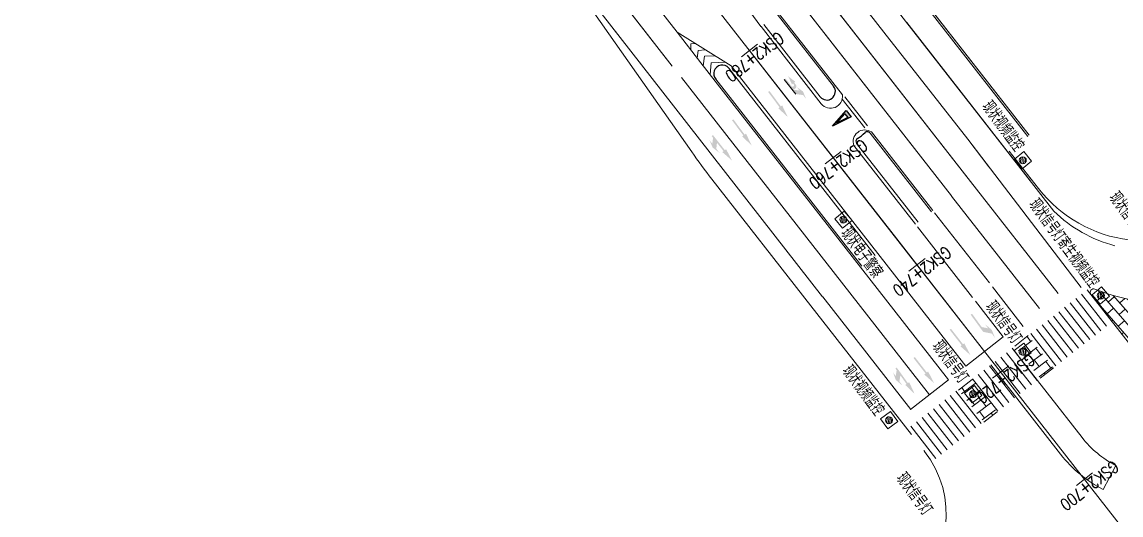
# Model space of a CAD drawing. Header units: millimetres. Extents: x 523446 to 528898, y 388189 to 392165.
# Drawn here: x 524776.9 to 524938.6, y 389827.7 to 389900.2 of the extents above; entities that cross this region are included whole.
import ezdxf
from ezdxf.enums import TextEntityAlignment as Align

# ---------------------------------------------------------------- set-up
doc = ezdxf.new("R2010")
doc.units = ezdxf.units.MM
for name, pattern in [('ACAD_ISO03W100', [30, 12, -18]), ('ACAD_ISO04W100', [30, 24, -3, 0, -3]), ('白色虚线3米', [6, 3, -3])]:
    doc.linetypes.add(name, pattern=pattern)
for name, color, linetype, lineweight in [('0-现状交通设施2018', 7, 'Continuous', 0), ('0-现状信号灯', 7, 'Continuous', 40), ('000-scy-车道标线(实)', 7, 'Continuous', 40), ('人行横道', 7, 'Continuous', 30)]:
    doc.layers.add(name, color=color, linetype=linetype, lineweight=lineweight)
for name, color, linetype in [('000-scy-公交站台', 7, 'Continuous'), ('000-scy-护栏', 160, 'ACAD_ISO03W100'), ('000-scy-箭头', 7, 'Continuous'), ('000-scy-道路标线', 122, '白色虚线3米'), ('GSS-标注路线桩号', 7, 'Continuous'), ('MEDS道路平面中线-GSS', 7, 'Continuous'), ('侧分带与渠化岛', 3, 'Continuous'), ('无障碍填充', 3, 'Continuous'), ('车行道边线', 5, 'ACAD_ISO04W100')]:
    doc.layers.add(name, color=color, linetype=linetype)
doc.styles.add('HZTXT_S', font='TXT_S.shx', dxfattribs={"width": 0.75, "bigfont": 'HZTXT.shx'})
doc.styles.add('MEDS', font='TXT_S.SHX', dxfattribs={"width": 0.75, "bigfont": 'hztxt.shx'})

# ---------------------------------------------------------------- blocks, each defined once
blk = doc.blocks.new('减速让行线')
h = blk.add_hatch(color=4)
h.paths.add_polyline_path([(60, 0), (-60, 0), (0, -300)])
h.paths.add_polyline_path([(35.70294145922162, -45), (-35.70294145922162, -45), (0, -223.514707296109)], flags=16)
at = {"color": 4}
for points in [[(60, 0), (-60, 0), (0, -300)], [(35.70294145922162, -45), (-35.70294145922162, -45), (0, -223.514707296109)]]:
    blk.add_lwpolyline(points, close=True, dxfattribs=at)
blk = doc.blocks.new('7')
at = {"layer": '0-现状信号灯', "linetype": 'Continuous', "lineweight": 0, "ltscale": 0.005}
for p, q in [((525414.8998679431, 388753.3593147711), (525416.6155864513, 388753.903658412)), ((525416.6155864513, 388753.903658412), (525417.1599300923, 388752.187939904)), ((525415.444211584, 388751.643596263), (525414.8998679431, 388753.3593147711)), ((525417.1599300923, 388752.187939904), (525415.444211584, 388751.643596263)), ((525415.9374142907, 388753.2836228181), (525415.5550406991, 388752.5458674628)), ((525416.1805043139, 388753.2636822056), (525415.7114769937, 388752.3587362973)), ((525416.3737923226, 388753.1476530984), (525415.9177153029, 388752.2676936266)), ((525416.511550422, 388752.9244840396), (525416.1794835215, 388752.2837909074))]:
    blk.add_line(p, q, dxfattribs=at)
blk.add_ellipse((525416.0179651701, 388752.7739053484), major_axis=(0.3648974809175849, 0.3648974809175849), ratio=0.9999999999947542, start_param=3.156470216024712, end_param=9.439655523204298, dxfattribs=at)

msp = doc.modelspace()

# ---------------------------------------------------------------- hatches: boundary and pattern name
at = {"layer": '000-scy-箭头', "linetype": 'ByBlock', "lineweight": 0}
h = msp.add_hatch(color=4, dxfattribs=at)
edge = h.paths.add_edge_path()
edge.add_line((524890.2181956862, 389890.2704527758), (524890.5207521117, 389890.2279409305))
edge.add_line((524890.5207521117, 389890.2279409305), (524890.4532916266, 389890.3132565254))
edge.add_ellipse((524890.392136981, 389890.7307210104), major_axis=(0.2983424937494789, -0.298342493749479), ratio=0.9999999985772852, start_angle=-36.66598109509869, end_angle=-6.665981111211101)
edge.add_ellipse((524890.392136981, 389890.7307210104), major_axis=(0.2983424937328217, -0.2983424937328217), ratio=0.9999999983480136, start_angle=-6.665981112725668, end_angle=83.33401890852477)
edge.add_line((524890.7230945072, 389890.992414729), (524890.4875701601, 389891.2902765031))
edge.add_line((524890.4875701601, 389891.2902765031), (524890.6530489231, 389891.4211233626))
edge.add_line((524890.6530489231, 389891.4211233626), (524889.6197496211, 389892.217725654))
edge.add_line((524889.6197496211, 389892.217725654), (524890.1566126337, 389891.0285827845))
edge.add_line((524890.1566126337, 389891.0285827845), (524890.3220913969, 389891.1594296438))
edge.add_line((524890.3220913969, 389891.1594296438), (524890.4267688845, 389891.0270466331))
edge.add_ellipse((524890.2612901215, 389890.8961997739), major_axis=(0.1491712469551386, -0.1491712469551386), ratio=0.9999999979335417, start_angle=-6.665981100467718, end_angle=83.33401890145751, ccw=False)
edge.add_ellipse((524890.2612901215, 389890.8961997739), major_axis=(0.1491712469546043, -0.1491712469546042), ratio=0.9999999975078416, start_angle=263.3340189238804, end_angle=353.33401889672007, ccw=False)
edge.add_line((524890.0958113583, 389890.7653529145), (524889.2060527132, 389891.8906085058))
edge.add_line((524889.2060527132, 389891.8906085058), (524889.0405739504, 389891.7597616465))
edge.add_line((524889.0405739504, 389891.7597616465), (524890.2181956862, 389890.2704527758))
h.paths.add_polyline_path([(524890.7415831244, 389889.608537722), (524891.8005306137, 389889.4597462637), (524892.1074278494, 389889.0716209755), (524892.2366868121, 389888.9081503856), (524891.7870550392, 389889.9869740794), (524890.8846025969, 389890.6180976076), (524891.2771431755, 389890.1216613174), (524890.2181956862, 389890.2704527758)])
h = msp.add_hatch(color=4, dxfattribs=at)
edge = h.paths.add_edge_path()
edge.add_line((524890.2181956862, 389890.2704527758), (524890.5207521117, 389890.2279409305))
edge.add_line((524890.5207521117, 389890.2279409305), (524890.4532916266, 389890.3132565254))
edge.add_ellipse((524890.392136981, 389890.7307210104), major_axis=(0.2983424937494789, -0.298342493749479), ratio=0.9999999985772852, start_angle=-36.66598109509869, end_angle=-6.665981111211101)
edge.add_ellipse((524890.392136981, 389890.7307210104), major_axis=(0.2983424937328217, -0.2983424937328217), ratio=0.9999999983480136, start_angle=-6.665981112725668, end_angle=83.33401890852477)
edge.add_line((524890.7230945072, 389890.992414729), (524890.4875701601, 389891.2902765031))
edge.add_line((524890.4875701601, 389891.2902765031), (524890.6530489231, 389891.4211233626))
edge.add_line((524890.6530489231, 389891.4211233626), (524889.6197496211, 389892.217725654))
edge.add_line((524889.6197496211, 389892.217725654), (524890.1566126337, 389891.0285827845))
edge.add_line((524890.1566126337, 389891.0285827845), (524890.3220913969, 389891.1594296438))
edge.add_line((524890.3220913969, 389891.1594296438), (524890.4267688845, 389891.0270466331))
edge.add_ellipse((524890.2612901215, 389890.8961997739), major_axis=(0.1491712469551386, -0.1491712469551386), ratio=0.9999999979335417, start_angle=-6.665981100467718, end_angle=83.33401890145751, ccw=False)
edge.add_ellipse((524890.2612901215, 389890.8961997739), major_axis=(0.1491712469546043, -0.1491712469546042), ratio=0.9999999975078416, start_angle=263.3340189238804, end_angle=353.33401889672007, ccw=False)
edge.add_line((524890.0958113583, 389890.7653529145), (524889.2060527132, 389891.8906085058))
edge.add_line((524889.2060527132, 389891.8906085058), (524889.0405739504, 389891.7597616465))
edge.add_line((524889.0405739504, 389891.7597616465), (524890.2181956862, 389890.2704527758))
h.paths.add_polyline_path([(524890.7415831244, 389889.608537722), (524891.8005306137, 389889.4597462637), (524892.1074278494, 389889.0716209755), (524892.2366868121, 389888.9081503856), (524891.7870550392, 389889.9869740794), (524890.8846025969, 389890.6180976076), (524891.2771431755, 389890.1216613174), (524890.2181956862, 389890.2704527758)])
for points in [[(524888.1563040016, 389887.5164078638), (524888.3443511301, 389887.6563003849), (524886.665640867, 389889.9128659399), (524886.8536879955, 389890.0527584619), (524888.5323982601, 389887.7961929073), (524888.7204453892, 389887.9360854293), (524889.5575148707, 389886.2218696108)], [(524888.1563040016, 389887.5164078638), (524888.3443511301, 389887.6563003849), (524886.665640867, 389889.9128659399), (524886.8536879955, 389890.0527584619), (524888.5323982601, 389887.7961929073), (524888.7204453892, 389887.9360854293), (524889.5575148707, 389886.2218696108)], [(524882.8367885851, 389883.3612603542), (524883.0248357136, 389883.5011528753), (524881.3461254505, 389885.7577184302), (524881.534172579, 389885.8976109522), (524883.2128828436, 389883.6410453976), (524883.4009299726, 389883.7809379197), (524884.2379994541, 389882.0667221011)], [(524882.8367885851, 389883.3612603542), (524883.0248357136, 389883.5011528753), (524881.3461254505, 389885.7577184302), (524881.534172579, 389885.8976109522), (524883.2128828436, 389883.6410453976), (524883.4009299726, 389883.7809379197), (524884.2379994541, 389882.0667221011)], [(524881.3605645685, 389879.8166511533), (524880.4742940615, 389881.5059544952), (524880.2903692168, 389881.3606847742), (524878.5471325556, 389883.5677829115), (524878.3632077101, 389883.4225131896), (524878.556900673, 389883.1772800639), (524878.4538203462, 389882.2994278855), (524878.0180111794, 389882.8512024201), (524878.4991266625, 389881.7378852338), (524879.5191316393, 389880.9506456906), (524879.034899232, 389881.5637285053), (524879.1379795613, 389882.441580684), (524880.1064443719, 389881.2154150506), (524879.9225195269, 389881.0701453297)], [(524881.3605645685, 389879.8166511533), (524880.4742940615, 389881.5059544952), (524880.2903692168, 389881.3606847742), (524878.5471325556, 389883.5677829115), (524878.3632077101, 389883.4225131896), (524878.556900673, 389883.1772800639), (524878.4538203462, 389882.2994278855), (524878.0180111794, 389882.8512024201), (524878.4991266625, 389881.7378852338), (524879.5191316393, 389880.9506456906), (524879.034899232, 389881.5637285053), (524879.1379795613, 389882.441580684), (524880.1064443719, 389881.2154150506), (524879.9225195269, 389881.0701453297)], [(524920.0350484363, 389853.7261858988), (524919.5642933273, 389854.3730163458), (524918.2878737047, 389854.6313822623), (524917.7229675738, 389855.4075787989), (524916.4519287791, 389857.154021006), (524916.6459779135, 389857.2952475387), (524917.9170167078, 389855.5488053315), (524918.0710820162, 389855.3371153669), (524918.9993871964, 389855.1492128824), (524918.5757075982, 389855.7313602847), (524919.5405724407, 389854.9494166578)], [(524916.4023378991, 389851.2214534517), (524915.5087627667, 389852.9585554875), (524915.3192313918, 389852.8113214634), (524913.5524230999, 389855.0856979623), (524913.4576574123, 389855.0120809501), (524913.3628917249, 389854.9384639381), (524915.1297000168, 389852.664087439), (524914.940168642, 389852.5168534144)], [(524911.0828224826, 389847.0663059421), (524910.1892473502, 389848.8034079779), (524909.9997159753, 389848.6561739537), (524908.2329076834, 389850.9305504527), (524908.1381419958, 389850.8569334405), (524908.0433763084, 389850.7833164285), (524909.8101846003, 389848.5089399293), (524909.6206532255, 389848.3617059048)], [(524908.2091885313, 389845.5022960749), (524907.4023262629, 389847.2309355608), (524907.2118534708, 389847.0943641295), (524905.572996286, 389849.3800376347), (524905.3825234931, 389849.2434662025), (524905.5646187365, 389848.9895024805), (524905.4208817775, 389848.1173845483), (524905.0111674799, 389848.688802925), (524905.440060918, 389847.5543437216), (524906.4224056129, 389846.7205840729), (524905.9671675045, 389847.3554933788), (524906.110904466, 389848.2276113112), (524907.0213806785, 389846.9577926957), (524906.8309078863, 389846.8212212644)]]:
    msp.add_hatch(color=4, dxfattribs=at).paths.add_polyline_path(points)
at = {"layer": '无障碍填充', "linetype": 'ByBlock', "lineweight": 0}
h = msp.add_hatch(dxfattribs=at)
h.set_pattern_fill('AR-B816', color=256, scale=0.006, angle=131, style=0)
h.set_pattern_definition([(131, (0, 0), (-0.9201419202076038, -0.7998671681452264), []), (221, (0, 0), (-0.1202747520623774, -1.72000908835283), [1.2192, -1.2192])])
edge = h.paths.add_edge_path()
edge.add_line((524934.14012139, 389860.1504157795), (524941.2496807186, 389851.0485944027))
edge.add_arc((524941.6437189187, 389851.3563831238), 0.4999999999254593, 217.9938902656632, 308.0949178569664)
edge.add_line((524941.9522019544, 389850.9628882488), (524951.0414731578, 389858.0884854313))
edge.add_arc((524950.7329901223, 389858.4819803064), 0.4999999999532767, 308.094917831854, 457.5846804544841)
edge.add_arc((524946.4432710003, 389890.6976334871), 32.00000000000867, 248.5041276652839, 277.58468044380965, ccw=False)
edge.add_arc((524934.53415959, 389860.4582045007), 0.4999999999986639, 68.50412765467914, 217.9938902761764)
h = msp.add_hatch(dxfattribs=at)
h.set_pattern_fill('AR-B816', color=256, scale=0.006, angle=37, style=0)
h.set_pattern_definition([(37, (-2.277175372815691, 2.915291684563272), (-0.7337328762269772, 0.9736964138496594), []), (127, (-2.277175372815691, 2.915291684563272), (-1.707429290076637, 0.2399635376226822), [1.2192, -1.2192])])
h.paths.add_polyline_path([(524926.6457502183, 389847.8142539515), (524928.6159412193, 389849.3531975574), (524924.9224765659, 389854.0816559588), (524922.9522855651, 389852.542712353)])
h.paths.add_polyline_path([(524916.6476743631, 389847.6180928152), (524914.6774833627, 389846.0791492097), (524918.3709480161, 389841.3506908084), (524920.3411390166, 389842.8896344137)])

# ---------------------------------------------------------------- linework, layer by layer
at = {"layer": '000-scy-公交站台', "color": 4, "linetype": 'ByBlock', "lineweight": 0}
msp.add_lwpolyline([(524903.6970957146, 389898.7181553196), (524884.7485247016, 389922.9765517605)], dxfattribs=at)
msp.add_lwpolyline([(524903.6970957146, 389898.7181553196), (524884.7485247016, 389922.9765517605)], dxfattribs=at)
at = {"layer": '000-scy-护栏', "linetype": 'ByBlock', "lineweight": 0, "ltscale": 0.005}
msp.add_lwpolyline([(524907.0513394471, 389900.1096937598), (524925.3083978893, 389876.7365870131)], dxfattribs=at)
at = {"layer": '000-scy-护栏', "linetype": 'ByBlock', "lineweight": 0, "ltscale": 0.2}
msp.add_lwpolyline([(524907.0513394471, 389900.1096937598), (524921.9179295419, 389881.0771426867)], dxfattribs=at)
at = {"layer": '000-scy-车道标线(实)', "color": 4, "linetype": 'ByBlock', "lineweight": 0, "ltscale": 0.5}
for points in [[(524833.698326049, 389994.0179086829), (524921.9179297807, 389881.0771428733)], [(524838.6973639788, 389994.1159892514), (524925.0702353816, 389883.5394526422)], [(524805.0685327115, 389974.6254899401), (524871.1833992926, 389889.8800711699)], [(524866.4642434171, 389958.5681915359), (524925.0702353816, 389883.5394526422)], [(524863.3119377994, 389956.1058817863), (524921.9179297807, 389881.0771428733)], [(524836.0997023924, 389934.8500263338), (524871.1833992926, 389889.8800711699)], [(524857.6212245764, 389918.7177619006), (524873.2632045383, 389898.6925393774)], [(524888.1777601929, 389901.5292103608), (524886.0620691075, 389904.2377667506), (524885.685834257, 389904.7588898921), (524885.0119586771, 389904.8742054993), (524883.296, 389903.5294023287), (524883.296, 389902.8808161864), (524883.4235574914, 389902.4662543398), (524885.609867095, 389899.5372852242)], [(524886.2091962056, 389904.0494112556), (524897.5912268944, 389889.4778737734)], [(524885.6165118923, 389899.5285836736), (524894.4751045863, 389888.1876095529)], [(524873.2632045383, 389898.6925393774), (524876.7552896751, 389894.221891665)], [(524881.2315611099, 389893.770861689), (524873.2632045383, 389898.6925393774)], [(524873.2632045383, 389898.6925393774), (524876.7552896751, 389894.221891665)], [(524881.2315611099, 389893.770861689), (524873.2632045383, 389898.6925393774)], [(524876.7552896751, 389894.221891665), (524900.2458287744, 389864.1487632118)], [(524876.7552896751, 389894.221891665), (524900.2458287744, 389864.1487632118)], [(524881.2315611099, 389893.770861689), (524902.8070770751, 389866.149389899)], [(524881.2315611099, 389893.770861689), (524902.8070770751, 389866.149389899)], [(524873.9416666934, 389892.0345922177), (524897.4322057927, 389861.9614637645)], [(524873.9416666934, 389892.0345922177), (524897.4322057927, 389861.9614637645)], [(524871.1833992926, 389889.8800711699), (524894.673938392, 389859.8069427166)], [(524871.1833992926, 389889.8800711699), (524894.673938392, 389859.8069427166)], [(524901.8449219855, 389884.0321954801), (524910.8848601775, 389872.459058682)], [(524901.8449219855, 389884.0321954801), (524910.8848601775, 389872.459058682)], [(524899.283672663, 389882.0315701008), (524908.3236118767, 389870.4584319947)], [(524899.283672663, 389882.0315701008), (524908.3236118767, 389870.4584319947)], [(524911.1343488909, 389872.1396568888), (524919.1931429269, 389861.8226034067)], [(524908.605344234, 389870.0977511464), (524916.7242236681, 389859.7037749556)]]:
    msp.add_lwpolyline(points, dxfattribs=at)
for points in [[(524894.4751045863, 389888.1876095528, 0.7603989454989346), (524897.5912268944, 389889.4778737734, 0.7603989454989346)], [(524899.283672663, 389882.0315701008, -0.7351152847427908), (524901.8449209639, 389884.0321967881, -45350856278.49438)], [(524899.283672663, 389882.0315701008, -0.7351152847427908), (524901.8449209639, 389884.0321967881, -45350856278.49438)]]:
    msp.add_lwpolyline(points, format="xyb", dxfattribs=at)
at = {"layer": '000-scy-车道标线(实)', "color": 4, "linetype": 'ByBlock', "lineweight": 0, "flags": 128}
for points in [[(524921.9179294874, 389881.0771426441), (524928.6988662911, 389872.396031382)], [(524910.8848598844, 389872.4590584529), (524910.8867066167, 389872.4566942237)], [(524910.8848598844, 389872.4590584529), (524910.8867066167, 389872.4566942237)], [(524908.3236115836, 389870.4584317656), (524908.3254583159, 389870.4560675363)], [(524908.3236115836, 389870.4584317656), (524908.3254583159, 389870.4560675363)], [(524905.5653441827, 389868.3039107177), (524918.4890009252, 389851.7587481032)], [(524902.8070767819, 389866.1493896699), (524902.8089235143, 389866.1470254406)], [(524902.8070767819, 389866.1493896699), (524915.736014772, 389849.5974658807)], [(524902.8070767819, 389866.1493896699), (524902.8089235143, 389866.1470254406)], [(524900.2458284812, 389864.1487629827), (524913.179670487, 389847.5905609599)], [(524897.4322054995, 389861.9614635354), (524910.3764997006, 389845.3898803717)], [(524919.6373670641, 389861.2538974487), (524924.1893583531, 389855.426333502)], [(524894.6808595062, 389859.7980815426), (524907.6235135475, 389843.2285981493)], [(524917.1684478055, 389859.1350689976), (524921.2419870788, 389853.9200303259)]]:
    msp.add_lwpolyline(points, dxfattribs=at)
msp.add_lwpolyline([(524928.6988662911, 389872.396031382, 0.1343495440144304), (524937.6709451182, 389867.2889005734, -4.353250380068483)], format="xyb", dxfattribs=at)
at = {"layer": '000-scy-道路标线', "linetype": 'ByBlock', "lineweight": 0, "flags": 128}
for points in [[(524807.8330267022, 389976.7848746639), (524872.543041777, 389893.7249812572)], [(524853.210463735, 389957.6665843904), (524916.4013949792, 389876.7681007778)], [(524850.4521963338, 389955.5120633425), (524913.6431275783, 389874.6135797297)], [(524857.7954029697, 389951.7968397255), (524916.4013949792, 389876.7681007778)], [(524855.0371355548, 389949.642318695), (524913.6431275783, 389874.6135797297)], [(524838.8374400975, 389936.9885113224), (524872.543041777, 389893.7249812572)], [(524916.0086445592, 389882.9566273147), (524903.6970957146, 389898.7181553196)], [(524916.0086445592, 389882.9566273147), (524903.6970957146, 389898.7181553196)], [(524883.736432327, 389896.2497857736), (524905.565344476, 389868.3039109469)], [(524883.736432327, 389896.2497857736), (524905.565344476, 389868.3039109469)], [(524916.0086445592, 389882.9566273147), (524932.6972644001, 389861.1632121009)], [(524916.0086445592, 389882.9566273147), (524919.1209173487, 389878.8923575424)], [(524916.4013946861, 389876.7681005486), (524916.4032414184, 389876.7657363194), (524929.3043036703, 389860.2494996914)], [(524913.6431272851, 389874.6135795007), (524913.6449740175, 389874.6112152714), (524926.551317517, 389858.0882174689)], [(524905.5653441828, 389868.3039107178), (524905.5671909152, 389868.3015464885)]]:
    msp.add_lwpolyline(points, dxfattribs=at)
at = {"layer": '000-scy-道路标线', "color": 4, "linetype": 'ByBlock', "lineweight": 0, "ltscale": 0.05, "flags": 128}
for points in [[(524897.5589637051, 389888.86938146), (524900.8777525593, 389884.6205916346)], [(524897.9530019052, 389889.1771701811), (524901.2717907594, 389884.9283803557)]]:
    msp.add_lwpolyline(points, dxfattribs=at)
at = {"layer": '000-scy-道路标线', "linetype": 'ByBlock', "lineweight": 0, "ltscale": 0.05, "flags": 128}
msp.add_lwpolyline([(524905.5653441828, 389868.3039107178), (524905.5671909152, 389868.3015464885)], dxfattribs=at)
at = {"layer": '000-scy-道路标线', "color": 4, "linetype": 'ByBlock', "lineweight": 0, "ltscale": 0.018, "flags": 128}
for points in [[(524922.5634380961, 389852.2282783391), (524932.8322765983, 389839.0818750984, 0.1083027741641073), (524937.7780273323, 389834.9840349454)], [(524919.4025776127, 389849.7769207274), (524929.6799709974, 389836.6195653295, 0.1083027741632876), (524935.9445885937, 389831.4289678023)]]:
    msp.add_lwpolyline(points, format="xyb", dxfattribs=at)
at = {"layer": 'GSS-标注路线桩号', "color": 7, "linetype": 'ByBlock', "lineweight": 0}
for p, q in [((524885.108188233, 389896.9303687751), (524882.7439590316, 389895.0836364491)), ((524897.4197370727, 389881.1688407664), (524895.0555078713, 389879.3221084404)), ((524909.7312859123, 389865.4073127577), (524907.367056711, 389863.5605804318)), ((524922.042834752, 389849.645784749), (524919.6786055507, 389847.799052423)), ((524934.3543835917, 389833.8842567404), (524931.9901543903, 389832.0375244144))]:
    msp.add_line(p, q, dxfattribs=at)
at = {"layer": 'MEDS道路平面中线-GSS', "color": 4, "linetype": 'ByBlock', "lineweight": 0}
msp.add_line((525031.21147254, 389707.448847145), (524518.270159541, 390364.128114467), dxfattribs=at)
at = {"layer": '人行横道', "color": 4, "linetype": 'ByBlock', "lineweight": 0}
msp.add_line((524890.7415831244, 389889.608537722), (524889.0405739504, 389891.7597616465), dxfattribs=at)
msp.add_line((524890.7415831244, 389889.608537722), (524889.0405739504, 389891.7597616465), dxfattribs=at)
for points in [[(524875.8611756439, 389897.0570325915), (524875.2792848744, 389896.9860481877), (524875.2674443942, 389896.1266654151)], [(524875.8611756439, 389897.0570325915), (524875.2792848744, 389896.9860481877), (524875.2674443942, 389896.1266654151)], [(524877.3979656155, 389896.1221536293), (524876.3887844166, 389896.0293908758), (524876.2406030401, 389894.8808053332)], [(524877.3979656155, 389896.1221536293), (524876.3887844166, 389896.0293908758), (524876.2406030401, 389894.8808053332)], [(524878.8288221079, 389895.2326577026), (524877.3101001865, 389895.1907426572), (524877.1129017782, 389893.7640684254)], [(524878.8288221079, 389895.2326577026), (524877.3101001865, 389895.1907426572), (524877.1129017782, 389893.7640684254)], [(524880.336349186, 389894.2954992927), (524878.2945221715, 389894.2008373886), (524878.1243401151, 389892.4692018026)], [(524880.336349186, 389894.2954992927), (524878.2945221715, 389894.2008373886), (524878.1243401151, 389892.4692018026)], [(524933.5784373083, 389860.8272188421), (524937.266423422, 389856.0944861828)], [(524931.9219808774, 389859.5364237025), (524935.6099669911, 389854.8036910432)], [(524932.7502090927, 389860.1818212724), (524936.4381952065, 389855.4490886132)], [(524929.4372962314, 389857.6002309927), (524933.1252823451, 389852.8674983334)], [(524930.2655244467, 389858.2456285626), (524933.9535105604, 389853.5128959034)], [(524931.0937526621, 389858.8910261326), (524934.7817387758, 389854.1582934733)], [(524927.7808398007, 389856.3094358529), (524931.4688259144, 389851.5767031936)], [(524928.609068016, 389856.9548334228), (524932.2970541298, 389852.2221007635)], [(524925.2961551547, 389854.3732431431), (524928.9841412684, 389849.6405104838)], [(524926.12438337, 389855.018640713), (524929.8123694838, 389850.2859080537)], [(524926.9526115854, 389855.6640382829), (524930.6405976991, 389850.9313056237)], [(524921.2419870788, 389853.9200303259), (524915.7321586526, 389849.5944385636)], [(524921.7146461726, 389851.5669328959), (524925.4026322863, 389846.8342002367)], [(524922.5428743879, 389852.2123304658), (524926.2308605018, 389847.4795978066)], [(524919.2224871294, 389849.6403319587), (524922.9104732431, 389844.9075992994)], [(524920.0581897419, 389850.2761377561), (524923.7461758556, 389845.5434050968)], [(524920.8864179573, 389850.921535326), (524924.574404071, 389846.1888026667)], [(524916.7378024834, 389847.7041392489), (524920.4257885971, 389842.9714065896)], [(524917.5660306987, 389848.3495368188), (524921.2540168124, 389843.6168041595)], [(524918.394258914, 389848.9949343887), (524922.0822450278, 389844.2622017295)], [(524907.6196574281, 389843.2255708322), (524913.1758143676, 389847.5875336428)], [(524912.6258681953, 389844.6162120043), (524916.3138543093, 389839.8834793449)], [(524913.4540964107, 389845.2616095742), (524917.1420825246, 389840.5288769148)], [(524914.282324626, 389845.9070071441), (524917.9703107399, 389841.1742744847)], [(524910.9694117646, 389843.3254168644), (524914.6573978786, 389838.592684205)], [(524911.79763998, 389843.9708144343), (524915.4856260939, 389839.238081775)], [(524908.4847271186, 389841.3892241546), (524912.1727132326, 389836.6564914953)], [(524909.312955334, 389842.0346217246), (524913.0009414479, 389837.3018890652)], [(524910.1411835493, 389842.6800192945), (524913.8291696633, 389837.9472866351)], [(524907.6564989033, 389840.7438265847), (524911.3444850172, 389836.0110939253)]]:
    msp.add_lwpolyline(points, dxfattribs=at)
at = {"layer": '人行横道', "color": 0, "linetype": 'ByBlock', "lineweight": 0}
msp.add_lwpolyline([(524937.7780273323, 389834.9840349454), (524935.9445885937, 389831.4289678023)], dxfattribs=at)
at = {"layer": '人行横道', "color": 4, "linetype": 'ByBlock', "lineweight": 0}
msp.add_arc((524890.586434645, 389890.9786851545), 0.4219200001479586, 218.3340188981452, 218.3340188981452, dxfattribs=at)
msp.add_arc((524890.586434645, 389890.9786851545), 0.4219200001479586, 218.3340188981452, 218.3340188981452, dxfattribs=at)
at = {"layer": '侧分带与渠化岛', "color": 3, "linetype": 'Continuous', "lineweight": 0}
for p, q in [((524887.9769687734, 389901.3801454104), (524896.2814221384, 389890.7485932042)), ((524887.9769687734, 389901.3801454104), (524896.2814221384, 389890.7485932042)), ((524886.0105500924, 389899.8363723947), (524894.311231138, 389889.2096495988)), ((524886.0105500924, 389899.8363723947), (524894.311231138, 389889.2096495988)), ((524880.8592768718, 389893.4352230446), (524902.4130388746, 389865.8416011776)), ((524880.8592768718, 389893.4352230446), (524902.4130388746, 389865.8416011776)), ((524878.961147466, 389891.81201294), (524900.4428478745, 389864.3026575723)), ((524878.961147466, 389891.81201294), (524900.4428478745, 389864.3026575723)), ((524901.6479028852, 389883.8783011193), (524910.6878410775, 389872.3051643214)), ((524901.6479028852, 389883.8783011193), (524910.6878410775, 389872.3051643214)), ((524899.6777108631, 389882.3393588219), (524908.7176500768, 389870.7662207157)), ((524899.6777108631, 389882.3393588219), (524908.7176500768, 389870.7662207157)), ((524910.6878407842, 389872.3051640923), (524910.6896875167, 389872.302799863)), ((524910.6878407842, 389872.3051640923), (524910.6896875167, 389872.302799863)), ((524908.7176497836, 389870.7662204868), (524908.719496516, 389870.7638562574)), ((524908.7176497836, 389870.7662204868), (524908.719496516, 389870.7638562574)), ((524902.4130385818, 389865.841600949), (524902.4148853143, 389865.8392367197)), ((524902.4130385818, 389865.841600949), (524902.4148853143, 389865.8392367197)), ((524900.4428479143, 389864.3026576035), (524900.4446943136, 389864.3002931141)), ((524900.4428479143, 389864.3026576035), (524900.4446943136, 389864.3002931141)), ((524928.6159412193, 389849.3531975574), (524926.6457502184, 389847.8142539517))]:
    msp.add_line(p, q, dxfattribs=at)
at = {"layer": '侧分带与渠化岛', "color": 3, "lineweight": 0}
for p, q in [((524924.9224765658, 389854.0816559589), (524922.952285565, 389852.5427123531)), ((524928.6159412193, 389849.3531975574), (524926.6457502183, 389847.8142539517)), ((524916.647674363, 389847.6180928152), (524914.6774833626, 389846.0791492098)), ((524920.3411390164, 389842.8896344138), (524918.3709480161, 389841.3506908083))]:
    msp.add_line(p, q, dxfattribs=at)
at = {"layer": '侧分带与渠化岛', "color": 3, "linetype": 'Continuous', "lineweight": 0}
msp.add_lwpolyline([(524934.14012139, 389860.1504157795), (524941.2496807186, 389851.0485944027, 0.4147301048169836), (524941.9522019544, 389850.9628882488), (524951.0414731578, 389858.0884854313, 0.7637958410339232), (524950.6669944434, 389858.97760574, -0.1275732500796953), (524934.7173766887, 389860.9234264851, 0.7637958410111819)], format="xyb", close=True, dxfattribs=at)
at = {"layer": '侧分带与渠化岛', "color": 3, "linetype": 'Continuous', "lineweight": -3}
for centre, radius, start, end in [((524879.9102121689, 389892.6236179923), 1.248770023344642, 40.53583848405668, 220.5358384840567), ((524879.9102121689, 389892.6236179923), 1.248770023344642, 40.53583848405668, 220.5358384840567), ((524895.296326638, 389889.9791214014), 1.249999999653874, 217.9938902574513, 37.99389025745131), ((524895.296326638, 389889.9791214014), 1.249999999653874, 217.9938902574513, 37.99389025745131), ((524895.2962306901, 389889.9792442356), 8.250155866202622, 303.0768783397518, 312.9109021876406), ((524895.2962306901, 389889.9792442356), 8.250155866202622, 303.0768783397518, 312.9109021876406), ((524901.2538646853, 389883.5705123984), 0.5, 37.99389026418555, 132.9109021853699), ((524901.2538646853, 389883.5705123984), 0.5, 37.99389026418555, 132.9109021853699), ((524900.0717490632, 389882.647147543), 0.5, 123.0767899179624, 217.9938902574513), ((524900.0717490632, 389882.647147543), 0.5, 123.0767899179624, 217.9938902574513)]:
    msp.add_arc(centre, radius, start, end, dxfattribs=at)
at = {"layer": '无障碍填充', "linetype": 'ByBlock', "lineweight": 0}
msp.add_lwpolyline([(524934.14012139, 389860.1504157795), (524941.2496807186, 389851.0485944027, 0.4147301048219815), (524941.9522019544, 389850.9628882488), (524951.0414731578, 389858.0884854313, 0.7637958411633007), (524950.6669944434, 389858.97760574, -0.1275732500798084), (524934.7173766887, 389860.9234264851, 0.7637958411367851)], format="xyb", close=True, dxfattribs=at)
at = {"layer": '车行道边线', "color": 5, "linetype": 'Continuous', "lineweight": 0}
for p, q in [((524861.0095270874, 389901.5875804627), (524875.4190668295, 389881.1087128247)), ((524878.3949166205, 389877.0962620114), (524892.9561220736, 389858.454671872))]:
    msp.add_line(p, q, dxfattribs=at)
at = {"layer": '车行道边线', "lineweight": 0}
for p, q in [((524922.1149485875, 389881.2310370046), (524922.11679532, 389881.2286727754)), ((524922.1149485875, 389881.2310370046), (524922.11679532, 389881.2286727754)), ((524922.1167953201, 389881.2286727754), (524926.4389989283, 389875.6952883027)), ((524892.9561217803, 389858.4546716429), (524909.6698882332, 389837.0573233999))]:
    msp.add_line(p, q, dxfattribs=at)
at = {"layer": '车行道边线', "color": 5, "linetype": 'Continuous', "lineweight": 0}
msp.add_lwpolyline([(524846.4302573102, 389983.7565948222), (524924.847289512, 389883.3653065212)], dxfattribs=at)
msp.add_arc((524957.2025566476, 389938.6540062306), 100, 215.1313576194299, 217.993890254823, dxfattribs=at)
at = {"layer": '车行道边线', "lineweight": 0}
msp.add_arc((524942.200526933, 389888.0068371474), 20, 217.9938902574513, 308.0949178517171, dxfattribs=at)
at = {"layer": '车行道边线', "linetype": 'Continuous', "lineweight": 0, "ltscale": 0.04}
msp.add_arc((524897.8487422293, 389827.8236617667), 15, 308.0949100625825, 37.99389025745131, dxfattribs=at)
msp.add_arc((524897.8487422293, 389827.8236617667), 15, 308.0949100625825, 37.99389025745131, dxfattribs=at)

# ---------------------------------------------------------------- block references
at = {"layer": '0-现状交通设施2018', "color": 6, "linetype": 'ByBlock', "lineweight": 0}
for p, rotation in [((180450.7202305796, -165573.8124900647), 21.69666478092836), ((180424.3309868534, -165582.5492376164), 21.69666478092836), ((194967.0341653629, -174331.0116157272), 23.18109892588781), ((157797.3817996956, -150896.5704163254), 19.32893692769134), ((157790.1172104031, -150902.8221533498), 19.32893692769134), ((157777.750691786, -150906.6417545917), 19.32893692769134)]:
    msp.add_blockref('7', p, dxfattribs=dict(at, rotation=rotation))
at = {"layer": '000-scy-箭头', "color": 4, "linetype": 'ByBlock', "lineweight": 0, "xscale": -0.009999999961275331, "yscale": 0.009999999964235506, "zscale": 0.009999999999990905, "rotation": 307.991054570088}
msp.add_blockref('减速让行线', (524898.4933052614, 389886.7136785015), dxfattribs=at)
msp.add_blockref('减速让行线', (524898.4933052614, 389886.7136785015), dxfattribs=at)

# ---------------------------------------------------------------- texts
at = {"layer": '0-现状交通设施2018', "linetype": 'ByBlock', "lineweight": 0, "style": 'HZTXT_S', "width": 0.7}
for s, p in [('现状视频监控', (524923.7235679956, 389881.5427231546)), ('现状信号灯', (524941.5730543924, 389869.2976060105)), ('现状信号灯寄生视频监控', (524934.7678519805, 389861.5116588189)), ('现状电子警察', (524902.9476510044, 389862.9086218818)), ('现状信号灯', (524923.38356454, 389853.2384029609)), ('现状信号灯', (524915.5604728843, 389847.4273599655)), ('现状视频监控', (524903.1676737645, 389842.6720750923)), ('现状信号灯', (524910.259436485, 389828.0056549399))]:
    msp.add_text(s, height=2, rotation=306.406516555491, dxfattribs=at).set_placement(p, align=Align.MIDDLE_RIGHT)
at = {"layer": 'GSS-标注路线桩号', "color": 7, "linetype": 'ByBlock', "lineweight": 0, "style": 'MEDS', "width": 0.8}
for s, p in [('GSK2+780', (524884.6801559988, 389895.0416090216)), ('GSK2+760', (524896.9917048385, 389879.2800810129)), ('GSK2+740', (524909.3032536781, 389863.5185530043)), ('GSK2+720', (524921.6148025178, 389847.7570249955)), ('GSK2+700', (524933.9263513575, 389831.9954969869))]:
    msp.add_text(s, height=1.75, rotation=217.9938902416641, dxfattribs=at).set_placement(p, align=Align.MIDDLE)

doc.saveas('drawing.dxf')
